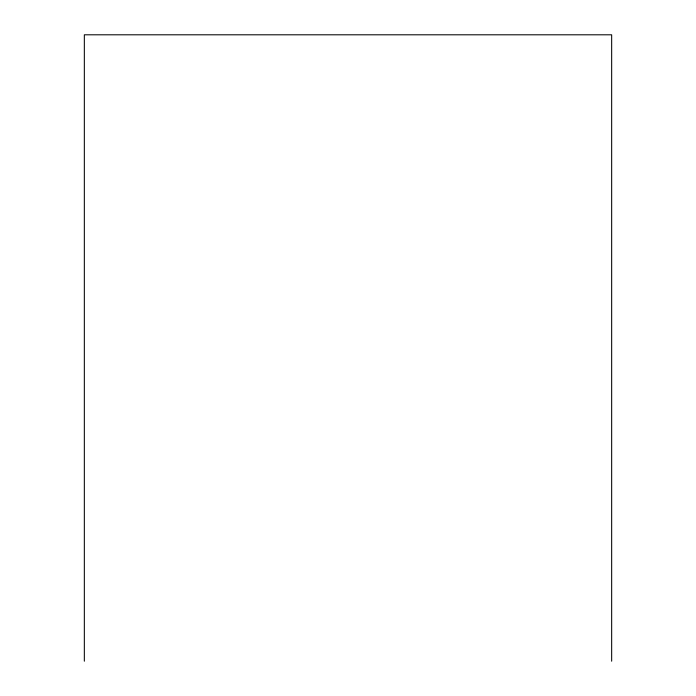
<?xml version="1.0" encoding="UTF-8"?>
<svg xmlns="http://www.w3.org/2000/svg" width="696" height="696" viewBox="0 0 696 696"><rect width="100%" height="100%" fill="white"/><g stroke="black" fill="none" stroke-linecap="round" stroke-linejoin="round"><path stroke-width="1.04" d="M611.662 661.2L611.662 34.8L84.338 34.8L84.338 661.2"/></g></svg>
